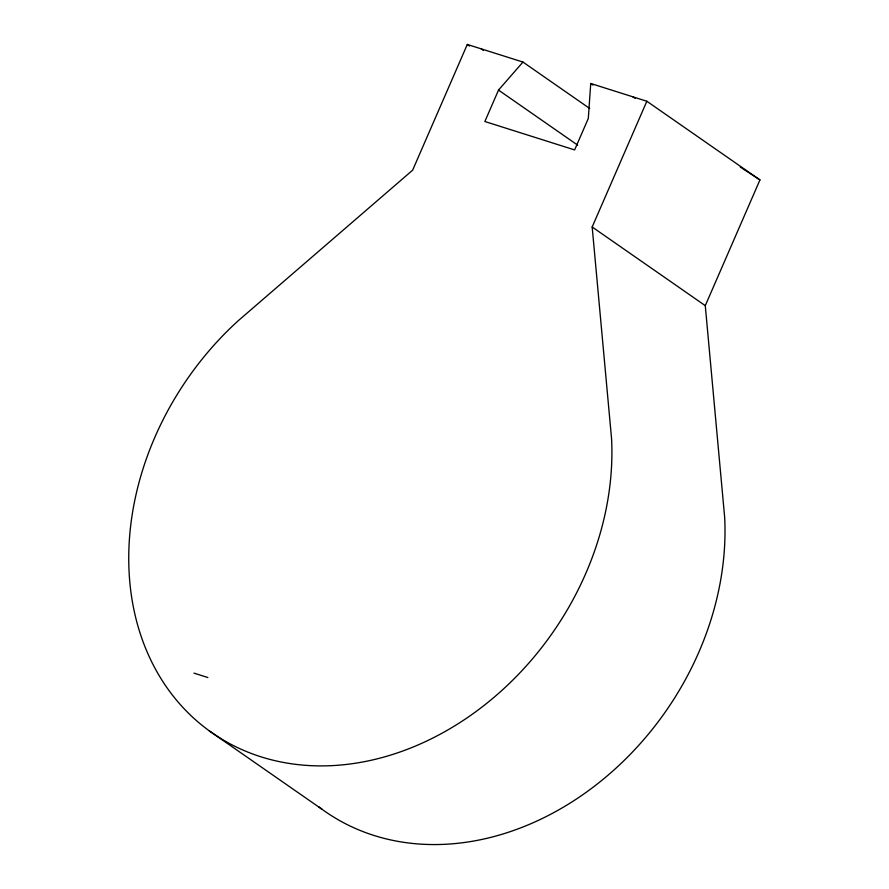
<?xml version="1.0" encoding="UTF-8"?>
<svg xmlns="http://www.w3.org/2000/svg" width="889" height="889" viewBox="0 0 889 889"><rect width="100%" height="100%" fill="white"/><g stroke="black" fill="none" stroke-linecap="round" stroke-linejoin="round"><path stroke-width="1.33" d="M318.851 806.901A277.124 222.406 -55.2 0 0 585.862 792.544A277.124 222.406 -55.2 0 0 724.657 517.22L705.277 305.649L759.951 179.911L646.848 101.257L590.741 83.499L588.296 118.481L574.627 149.919L484.861 121.515L498.518 90.089L522.965 62.063L589.696 108.469M522.965 62.063L467.303 44.45L412.629 170.188L238.33 320.64A277.124 222.406 -55.2 0 0 261.033 756.839A277.124 222.406 -55.2 0 0 611.554 438.555L592.174 226.984L646.848 101.257M193.946 673.129L207.859 677.529M632.824 96.812L635.135 98.323M740.304 167.076L759.951 179.911M590.741 83.499L593.007 85.077M467.303 44.45L469.57 46.028M498.518 90.089L577.694 145.151M592.174 226.984L705.277 305.649M208.982 730.647L322.085 809.312M481.216 48.851L483.427 50.506"/></g></svg>
